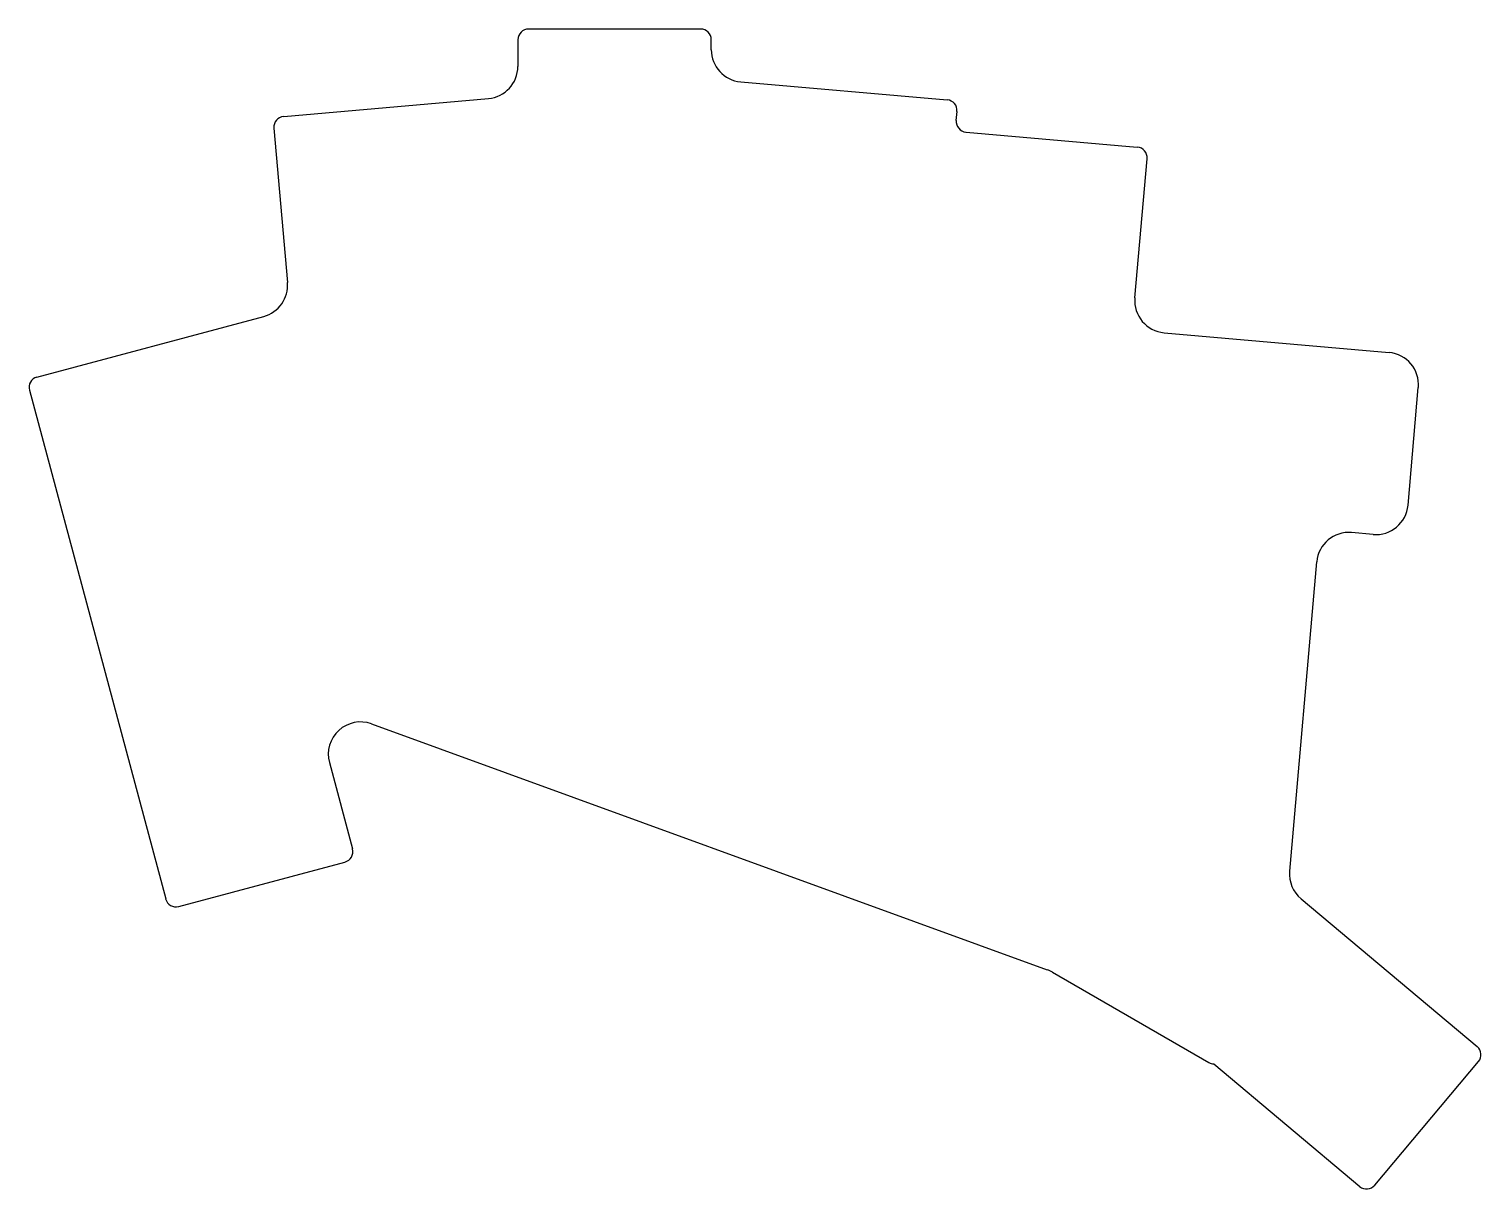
# Model space of a CAD drawing. Header units: millimetres. Extents: x -6 to 129, y -37 to 71.
import ezdxf

# ---------------------------------------------------------------- set-up
doc = ezdxf.new("R2010")
doc.units = ezdxf.units.MM

msp = doc.modelspace()

# ---------------------------------------------------------------- linework, layer by layer
for p, q in [((56.62, 70.79), (40.62, 70.79)), ((39.62, 69.79), (39.62, 67.31)), ((57.62, 68.87), (57.62, 69.79)), ((60.36, 65.88), (79.58, 64.2)), ((17.83, 62.66), (36.89, 64.32)), ((80.42, 62.29), (80.49, 63.12)), ((16.92, 61.57), (18.18, 47.21)), ((81.33, 61.21), (97.26, 59.81)), ((97.04, 45.78), (98.17, 58.73)), ((-5.13, 38.4), (15.97, 44.05)), ((99.77, 42.53), (120.69, 40.7)), ((-5.83, 37.18), (6.85, -10.15)), ((122.46, 26.49), (123.41, 37.45)), ((119.21, 23.76), (117.21, 23.94)), ((111.45, -7.58), (113.96, 21.21)), ((26, 6.14), (88.88, -16.74)), ((22.08, 2.55), (24.23, -5.49)), ((8.07, -10.86), (23.53, -6.72)), ((112.51, -10.13), (128.89, -23.88)), ((89.36, -16.96), (103.93, -25.38)), ((104.38, -25.51), (117.96, -36.9)), ((119.37, -36.78), (129.01, -25.29))]:
    msp.add_line(p, q)
for centre, radius, start, end in [((40.62, 69.79), 1, 90, 180), ((56.62, 69.79), 1, 0, 90), ((60.62, 68.87), 3, 180, 265), ((36.62, 67.31), 3, 275, 0), ((60.45, 66.88), 1, 264.9999996, 265.0000024), ((36.8, 65.32), 1, 274.9999976, 275.0000004), ((79.49, 63.21), 1, 355, 85), ((79.54, 63.7), 0.5, 84.9999962, 85.0000024), ((17.92, 61.66), 1, 95, 185), ((81.41, 62.2), 1, 175, 265), ((81.37, 61.7), 0.5, 264.9999962, 265.0000024), ((97.18, 58.82), 1, 355, 85), ((97.22, 59.31), 0.5, 84.9999962, 85.0000024), ((15.19, 46.95), 3, 285, 5), ((100.03, 45.52), 3, 175, 265), ((15.71, 45.02), 1, 284.9999979, 284.9999999), ((99.85, 43.52), 1, 264.9999996, 265.0000024), ((120.43, 37.71), 3, 355, 85), ((120.6, 39.7), 1, 84.9999996, 85.0000024), ((-4.87, 37.44), 1, 105, 195), ((119.47, 26.75), 3, 265, 355), ((121.46, 26.58), 1, 354.9999996, 355.0000024), ((116.95, 20.95), 3, 85, 175), ((114.96, 21.12), 1, 174.9999996, 175.0000024), ((24.98, 3.32), 3, 70, 195), ((23.27, -5.75), 1, 285, 15), ((114.43, -7.84), 3, 175, 230), ((7.81, -9.89), 1, 195, 285), ((87.86, -19.56), 3, 60, 70), ((88.71, -17.21), 0.5, 69.9999995, 70.0000019), ((128.25, -24.65), 1, 320, 50), ((104.43, -24.51), 1, 240, 267.2533), ((118.6, -36.14), 1, 230, 320)]:
    msp.add_arc(centre, radius, start, end)

doc.saveas('drawing.dxf')
